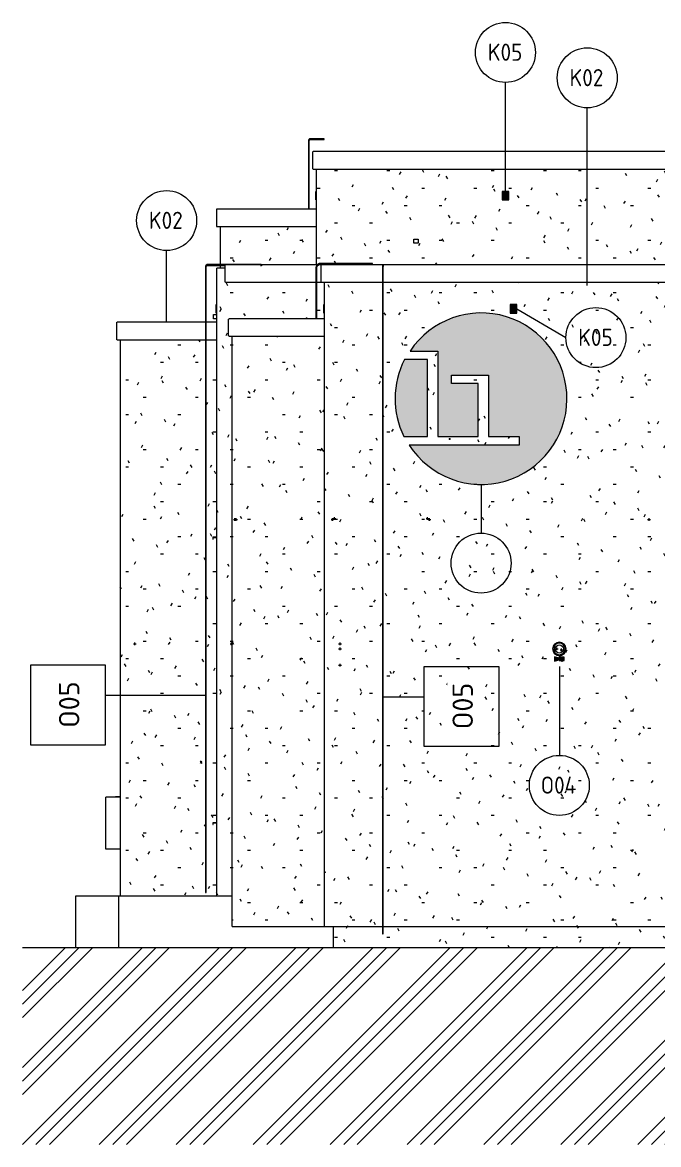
# Model space of a CAD drawing. Header units: millimetres. Extents: x -17526 to 472153, y -45352 to 20466.
# Drawn here: x 167952 to 175377, y -2011 to 11076 of the extents above; entities that cross this region are included whole.
import ezdxf

# ---------------------------------------------------------------- set-up
doc = ezdxf.new("R2010")
doc.units = ezdxf.units.MM
for name, color, linetype, lineweight in [('A-DETL-GENF', 92, 'Continuous', 9), ('A-DETL-THIN', 151, 'Continuous', 9), ('A-FLOR', 192, 'Continuous', 9), ('A-GENM', 13, 'Continuous', 9), ('A-GENM-IDEN', 13, 'Continuous', 9), ('A-ROOF-IDEN', 132, 'Continuous', 9), ('A-ROOF-OTLN', 132, 'Continuous', 9), ('A-WALL', 113, 'Continuous', 9), ('A-WALL-PATT', 111, 'Continuous', 9), ('E-POWR-CNDT', 130, 'Continuous', 9), ('E-POWR-CNDT-IDEN', 130, 'Continuous', 9), ('E-POWR-CNTR', 130, 'Continuous', 9), ('E-POWR-DROP', 130, 'Continuous', 9), ('E-SERT', 181, 'Continuous', 9), ('E-SERT-IDEN', 181, 'Continuous', 9), ('M-EQPM', 50, 'Continuous', 9), ('M-EQPM-IDEN', 50, 'Continuous', 9), ('Q-SPCQ', 91, 'Continuous', 9)]:
    doc.layers.add(name, color=color, linetype=linetype, lineweight=lineweight)
doc.styles.add('ISOCPEUR', font='isocpeur.ttf', dxfattribs={"width": 0.9, "height": 200})
doc.styles.add('ISOCPEUR_1', font='isocpeur.ttf', dxfattribs={"height": 238.125})
pattern_1 = [(0, (200653.28, 0), (812.8, 203.2), [33.528, -576.072, 33.528, -576.072, -3251.2]), (0, (200653.28, 0), (812.8, 203.2), [-1219.2, 33.528, -1185.672, 33.528, -576.072, -1422.4]), (0, (200653.28, 0), (812.8, 203.2), [-3048, 33.528, -372.872, 33.528, -982.472]), (120, (200958.08, 101.6), (-582.3764, 602.3054), [33.528, -576.072, 33.528, -576.072, -3251.2]), (120, (200958.08, 101.6), (-582.3764, 602.3054), [-1219.2, 33.528, -1185.672, 33.528, -576.072, -1422.4]), (120, (200958.08, 101.6), (-582.3764, 602.3054), [-3048, 33.528, -372.872, 33.528, -982.472]), (240, (201059.68, 508), (-230.4236, -805.5054), [33.528, -576.072, 33.528, -576.072, -3251.2]), (240, (201059.68, 508), (-230.4236, -805.5054), [-1219.2, 33.528, -1185.672, 33.528, -576.072, -1422.4]), (240, (201059.68, 508), (-230.4236, -805.5054), [-3048, 33.528, -372.872, 33.528, -982.472])]

# ---------------------------------------------------------------- blocks, each defined once
blk = doc.blocks.new('parapet_ext - parapet_ext-1802165-V-Nový-Bourání')
at = {"layer": 'Q-SPCQ'}
for p, q in [((-30435, 1742), (-30477, 1742)), ((-30477, 1742), (-30477, 1720)), ((-30477, 1720), (-30475, 1720)), ((-30475, 1740), (-30435, 1740)), ((-30475, 1720), (-30475, 1740))]:
    blk.add_line(p, q, dxfattribs=at)
blk = doc.blocks.new('Obecné modely 1 - Obecné modely 1-962475-V-Nový-Bourání')
at = {"layer": 'A-GENM'}
h = blk.add_hatch(color=41, dxfattribs=at)
h.paths.add_polyline_path([(-27343, 5688), (-27231, 5694), (-27122, 5713), (-27015, 5744), (-26903, 5791), (-26815, 5840), (-26724, 5905), (-26640, 5978), (-26563, 6065), (-26501, 6152), (-26447, 6249), (-26404, 6351), (-26372, 6458), (-26353, 6568), (-26345, 6679), (-26351, 6790), (-26368, 6900), (-26398, 7007), (-26439, 7111), (-26492, 7209), (-26555, 7300), (-26628, 7384), (-26710, 7460), (-26800, 7526), (-26896, 7581), (-26998, 7625), (-27104, 7658), (-27214, 7679), (-27325, 7688), (-27436, 7684), (-27546, 7667), (-27654, 7639), (-27758, 7599), (-27863, 7543), (-27949, 7485), (-28036, 7411), (-28110, 7332), (-28177, 7243), (-27852, 7243), (-27852, 6247), (-27381, 6247), (-27381, 6863), (-27693, 6863), (-27693, 6963), (-27261, 6963), (-27261, 6247), (-26903, 6247), (-26903, 6147), (-28187, 6147), (-28121, 6057), (-28046, 5974), (-27963, 5901), (-27863, 5832), (-27774, 5784), (-27671, 5742), (-27564, 5712), (-27454, 5694), (-27343, 5688)])
h.paths.add_polyline_path([(-28209, 6246), (-27972, 6246), (-27972, 7143), (-28242, 7143), (-28284, 7049), (-28317, 6951), (-28338, 6850), (-28350, 6747), (-28350, 6635), (-28341, 6541), (-28321, 6440), (-28290, 6341), (-28250, 6246)])
at = {"layer": 'A-GENM', "color": 11}
for p, q in [((-28177, 7243), (-27852, 7243)), ((-27852, 7243), (-27852, 6247)), ((-27972, 7143), (-28242, 7143)), ((-27972, 6246), (-27972, 7143)), ((-27693, 6863), (-27693, 6963)), ((-27693, 6963), (-27261, 6963)), ((-27261, 6963), (-27261, 6247)), ((-27381, 6863), (-27693, 6863)), ((-27381, 6247), (-27381, 6863)), ((-28250, 6246), (-27972, 6246)), ((-27852, 6247), (-27381, 6247)), ((-27261, 6247), (-26903, 6247)), ((-26903, 6247), (-26903, 6147)), ((-26903, 6147), (-28187, 6147))]:
    blk.add_line(p, q, dxfattribs=at)
for radius, start, end in [(1000, 212.7411, 146.2378), (1006, 153.0648, 206.0164)]:
    blk.add_arc((-27345, 6688), radius, start, end, dxfattribs=at)
blk = doc.blocks.new('DPS_vetrání_nová - Typ 1-1348339-V-Nový-Bourání')
at = {"layer": 'M-EQPM', "color": 11}
for p, q in [((-27009, 7786), (-27009, 7686)), ((-26929, 7786), (-27009, 7786)), ((-27004, 7691), (-27004, 7781)), ((-27004, 7781), (-26934, 7781)), ((-27004, 7776), (-26934, 7776)), ((-27004, 7767), (-26934, 7767)), ((-27004, 7758), (-26934, 7758)), ((-27004, 7749), (-26934, 7749)), ((-27004, 7740), (-26934, 7740)), ((-27004, 7732), (-26934, 7732)), ((-27004, 7723), (-26934, 7723)), ((-26934, 7781), (-26934, 7691)), ((-26929, 7686), (-26929, 7786)), ((-27009, 7686), (-26929, 7686)), ((-27004, 7714), (-26934, 7714)), ((-27004, 7705), (-26934, 7705)), ((-27004, 7696), (-26934, 7696)), ((-26934, 7691), (-27004, 7691))]:
    blk.add_line(p, q, dxfattribs=at)
blk = doc.blocks.new('DPS_vetrání_nová - Typ 1-1348275-V-Nový-Bourání')
at = {"layer": 'M-EQPM', "color": 11}
for p, q in [((-29182, 7686), (-29182, 7786)), ((-29182, 7786), (-29177, 7786)), ((-29182, 7686), (-29177, 7686))]:
    blk.add_line(p, q, dxfattribs=at)
blk = doc.blocks.new('DPS_vetrání_nová - Typ 1-V144-V-Nový-Bourání')
at = {"layer": 'M-EQPM', "color": 11}
for p, q in [((-24103, 9106), (-24103, 9006)), ((-24023, 9106), (-24103, 9106)), ((-24098, 9011), (-24098, 9101)), ((-24098, 9101), (-24028, 9101)), ((-24098, 9096), (-24028, 9096)), ((-24098, 9087), (-24028, 9087)), ((-24098, 9078), (-24028, 9078)), ((-24098, 9069), (-24028, 9069)), ((-24098, 9060), (-24028, 9060)), ((-24098, 9052), (-24028, 9052)), ((-24098, 9043), (-24028, 9043)), ((-24098, 9034), (-24028, 9034)), ((-24028, 9101), (-24028, 9011)), ((-24023, 9006), (-24023, 9106)), ((-24103, 9006), (-24023, 9006)), ((-24098, 9025), (-24028, 9025)), ((-24098, 9016), (-24028, 9016)), ((-24028, 9011), (-24098, 9011))]:
    blk.add_line(p, q, dxfattribs=at)
blk = doc.blocks.new('DSP_Kamera_nastěnná - Refer to Catalog-1089615-V-Nový-Bourání')
at = {"layer": 'E-SERT'}
blk.add_hatch(color=11, dxfattribs=at).paths.add_polyline_path([(-26491, 3628), (-26437, 3643), (-26437, 3633), (-26377, 3633), (-26377, 3673), (-26437, 3673), (-26437, 3663), (-26491, 3678), (-26491, 3653)])
at = {"layer": 'E-SERT', "color": 11}
for p, q in [((-26437, 3663), (-26491, 3678)), ((-26491, 3678), (-26491, 3653)), ((-26437, 3663), (-26491, 3678)), ((-26491, 3678), (-26491, 3653)), ((-26377, 3673), (-26437, 3673)), ((-26437, 3673), (-26437, 3663)), ((-26437, 3633), (-26437, 3673)), ((-26437, 3673), (-26377, 3673)), ((-26377, 3633), (-26377, 3673)), ((-26491, 3653), (-26491, 3628)), ((-26491, 3628), (-26437, 3643)), ((-26437, 3643), (-26437, 3633)), ((-26437, 3633), (-26377, 3633)), ((-26403, 3658), (-26403, 3618))]:
    blk.add_line(p, q, dxfattribs=at)
blk.add_circle((-26434, 3769), 48.3, dxfattribs=at)
for radius, start, end in [(79.4, 90, 270), (67.5, 90, 270), (79.4, 270, 90), (67.5, 270, 90)]:
    blk.add_arc((-26434, 3769), radius, start, end, dxfattribs=at)
blk = doc.blocks.new('BP_ZÁSTUPNÝ PRVEK - BP_ZÁSTUPNÝ PRVEK - OV4-2137774-V-Nový-Bourání')
at = {"layer": 'A-GENM', "color": 11}
for p, q in [((-17992, 7484), (-17942, 7484)), ((-17992, 7434), (-17992, 7484)), ((-17942, 7484), (-17942, 7434)), ((-17942, 7434), (-17992, 7434))]:
    blk.add_line(p, q, dxfattribs=at)
blk = doc.blocks.new('BP_ZÁSTUPNÝ PRVEK - BP_ZÁSTUPNÝ PRVEK - OV4-V147-V-Nový-Bourání')
at = {"layer": 'A-GENM', "color": 11}
for p, q in [((-30470, 7671), (-30435, 7671)), ((-30470, 7621), (-30470, 7671)), ((-30435, 7621), (-30470, 7621))]:
    blk.add_line(p, q, dxfattribs=at)
blk = doc.blocks.new('Popiska becný model_Bublina_CC - Popiska okna_Bublina-1416866-V-Nový-Bourání')
at = {"layer": 'A-GENM-IDEN'}
blk.add_circle((-27348, 4770), 350, dxfattribs=at)
blk = doc.blocks.new('Popiska mechanické zařízení - Popiska okna_Bublina-1428144-V-Nový-Bourání')
at = {"layer": 'M-EQPM-IDEN'}
blk.add_circle((-27063, 10726), 350, dxfattribs=at)
blk = doc.blocks.new('Popiska zabezpečovací zařízení - Popiska okna_Bublina-1427579-V-Nový-Bourání')
at = {"layer": 'E-SERT-IDEN'}
blk.add_circle((-26434, 2178), 350, dxfattribs=at)
blk = doc.blocks.new('Popiska zakončení střešního pláště - Popiska okna_Bublina-1463073-V-Nový-Bourání')
at = {"layer": 'A-ROOF-IDEN'}
blk.add_circle((-10626, 7019), 350, dxfattribs=at)

msp = doc.modelspace()

# ---------------------------------------------------------------- hatches: boundary and pattern name
at = {"layer": 'A-DETL-GENF'}
h = msp.add_hatch(dxfattribs=at)
h.set_pattern_fill('FP_120', style=0, pattern_type=2)
h.set_pattern_definition([(45, (200653.3, 0), (-449.013, 449.013), []), (45, (200812, 0), (0, 898.026), []), (45, (200494.5, 0), (0, 898.026), [])])
h.paths.add_polyline_path([(189079, -2011), (211258, -2011), (211258, 860), (208227, 860), (203027, 951), (199607, 951), (199607, 731), (198907, 731), (195589, 615), (193249, 615), (191632, 530), (189882, 623), (186207, 430), (184507, 430), (183165, 324), (177102, 324), (176367, 285), (167952, 285), (167952, -2011), (186306, -2011)])
at = {"layer": 'A-WALL-PATT'}
h = msp.add_hatch(dxfattribs=at)
h.set_pattern_fill('FP_116', color=11, style=0, pattern_type=2)
h.set_pattern_definition(pattern_1)
h.paths.add_polyline_path([(171414, 8250), (171591, 8250), (171591, 8255), (171432, 8255), (171413, 8250)])
h.paths.add_polyline_path([(171395, 8250), (171414, 8261), (171437, 8265), (171591, 8265), (171591, 9366), (171383, 9366), (171383, 8250), (171394, 8250)])
h.paths.add_polyline_path([(171432, 8255), (171432, 8256), (171424, 8256)])
h = msp.add_hatch(dxfattribs=at)
h.set_pattern_fill('FP_116', color=11, style=0, pattern_type=2)
h.set_pattern_definition(pattern_1)
h.paths.add_polyline_path([(177374, 8250), (179133, 8250), (179134, 9285), (179136, 9289), (179139, 9293), (179143, 9296), (179147, 9298), (179152, 9299), (179157, 9298), (179162, 9296), (179166, 9293), (179169, 9289), (179171, 9285), (179171, 9285), (179171, 9299), (179181, 9299), (179181, 8366), (179283, 8265), (179283, 8250), (179883, 8250), (179883, 8265), (179984, 8366), (179984, 9299), (179994, 9298), (179995, 9285), (179997, 9289), (180000, 9293), (180004, 9296), (180009, 9298), (180014, 9299), (180018, 9298), (180023, 9296), (180027, 9293), (180030, 9289), (180032, 9285), (180033, 9280), (180033, 8250), (180560, 8250), (180559, 9068), (180555, 9068), (180555, 9093), (180381, 9137), (180381, 9366), (171591, 9366), (171591, 8265), (172038, 8264), (172038, 8255), (171591, 8255), (171591, 8250), (177372, 8250)])
h.paths.add_polyline_path([(182420, 8250), (183319, 8250), (183319, 8259), (183045, 8260), (183045, 8269), (183319, 8269), (183319, 9366), (181827, 9366), (181827, 9310), (181832, 9310), (181832, 8250), (182419, 8250)])
h.paths.add_polyline_path([(181662, 8250), (181662, 9310), (181668, 9310), (181668, 9366), (180473, 9366), (180473, 9160), (180727, 9186), (180728, 9177), (180473, 9151), (180473, 9148), (180460, 9149), (180459, 9149), (180451, 9148), (180435, 9366), (180401, 9366), (180401, 9152), (180556, 9113), (180557, 9118), (180615, 9118), (180614, 9068), (180610, 9068), (180610, 8250), (180950, 8250), (180950, 8684), (180980, 8684), (180980, 8250), (181628, 8250)])
h.paths.add_polyline_path([(179171, 8250), (179273, 8250), (179273, 8261), (179171, 8362), (179171, 8295)])
h.paths.add_polyline_path([(179893, 8250), (179994, 8250), (179994, 8362), (179893, 8261)])
h.paths.add_polyline_path([(172522, 8500), (172522, 8550), (172572, 8550), (172572, 8500)])
h.paths.add_polyline_path([(182585, 9006), (182551, 9006), (182551, 9106), (182631, 9105), (182631, 9006), (182586, 9006)])
h.paths.add_polyline_path([(173551, 9006), (173551, 9106), (173631, 9106), (173631, 9006), (173570, 9006)])
h.paths.add_polyline_path([(176580, 9006), (176551, 9006), (176551, 9106), (176631, 9106), (176631, 9006), (176581, 9006)])
h.paths.add_polyline_path([(179596, 9006), (179551, 9006), (179551, 9106), (179631, 9106), (179631, 9006), (179602, 9006)])
h.paths.add_polyline_path([(181695, 9310), (181695, 9366), (181673, 9366), (181674, 9310), (181694, 9310)])
h.paths.add_polyline_path([(181728, 9310), (181772, 9310), (181772, 9366), (181723, 9366), (181723, 9310), (181725, 9310)])
h.paths.add_polyline_path([(181800, 9310), (181822, 9310), (181822, 9366), (181800, 9366), (181800, 9326)])
h = msp.add_hatch(dxfattribs=at)
h.set_pattern_fill('FP_116', color=11, style=0, pattern_type=2)
h.set_pattern_definition(pattern_1)
h.paths.add_polyline_path([(170317, 8210), (170317, 8242), (170258, 8242), (170258, 8210), (170278, 8210)])
h.paths.add_polyline_path([(171318, 8250), (171383, 8250), (171383, 8696), (170258, 8696), (170258, 8252), (170738, 8251), (170738, 8250), (171243, 8250)])
h = msp.add_hatch(dxfattribs=at)
h.set_pattern_fill('FP_116', color=11, style=0, pattern_type=2)
h.set_pattern_definition(pattern_1)
h.paths.add_polyline_path([(170220, 890), (170401, 890), (170401, 7416), (170362, 7416), (170360, 7419), (170359, 7422), (170360, 7617), (170362, 7619), (170367, 7620), (170427, 7620), (170427, 8046), (170320, 8046), (170318, 8049), (170317, 8052), (170317, 8210), (170219, 8210), (170219, 890)])
h.paths.add_polyline_path([(170394, 3821), (170387, 3822), (170385, 3824), (170382, 3830), (170385, 3836), (170389, 3839), (170394, 3838), (170396, 3838), (170400, 3832), (170399, 3826)])
h = msp.add_hatch(dxfattribs=at)
h.set_pattern_fill('FP_116', color=11, style=0, pattern_type=2)
h.set_pattern_definition(pattern_1)
h.paths.add_polyline_path([(170427, 7620), (171377, 7620), (171377, 8046), (170427, 8046), (170427, 7694)])
h.paths.add_polyline_path([(171471, 7620), (171476, 7620), (171476, 7686), (171471, 7686), (171471, 7786), (171476, 7786), (171476, 8046), (171387, 8046), (171387, 7620), (171404, 7620)])
h = msp.add_hatch(dxfattribs=at)
h.set_pattern_fill('FP_116', color=11, style=0, pattern_type=2)
h.set_pattern_definition(pattern_1)
h.paths.add_polyline_path([(171476, 530), (171684, 530), (171684, 8046), (171476, 8046), (171476, 737)])
h.paths.add_polyline_path([(171661, 3571), (171653, 3573), (171653, 3574), (171650, 3580), (171653, 3587), (171657, 3589), (171661, 3588), (171664, 3587), (171668, 3582), (171667, 3576), (171661, 3571)])
h.paths.add_polyline_path([(171661, 3761), (171653, 3763), (171652, 3765), (171650, 3770), (171653, 3776), (171657, 3779), (171661, 3778), (171664, 3777), (171668, 3772), (171667, 3766), (171664, 3764)])
h.paths.add_polyline_path([(171661, 3821), (171653, 3823), (171653, 3824), (171650, 3830), (171653, 3836), (171657, 3839), (171661, 3838), (171664, 3837), (171668, 3832), (171667, 3826), (171664, 3824)])
h.paths.add_polyline_path([(171573, 5271), (171566, 5272), (171564, 5274), (171562, 5280), (171564, 5286), (171568, 5289), (171573, 5288), (171575, 5288), (171579, 5282), (171579, 5276), (171578, 5275)])
h.paths.add_polyline_path([(171598, 5281), (171588, 5284), (171586, 5290), (171589, 5297), (171593, 5299), (171598, 5298), (171600, 5297), (171604, 5292), (171603, 5286), (171599, 5283)])
h = msp.add_hatch(dxfattribs=at)
h.set_pattern_fill('FP_116', color=11, style=0, pattern_type=2)
h.set_pattern_definition(pattern_1)
h.paths.add_polyline_path([(171684, 530), (172154, 530), (172154, 8046), (171684, 8046), (171684, 737)])
h.paths.add_polyline_path([(172164, 530), (183623, 530), (183623, 8046), (172164, 8046), (172164, 631)])
h.paths.add_polyline_path([(176343, 1790), (176339, 1790), (176339, 3510), (177739, 3510), (177739, 1790), (176429, 1790)])
h.paths.add_polyline_path([(179288, 3232), (178986, 3232), (178986, 3632), (179456, 3632), (179456, 3232), (179375, 3232)])
h.paths.add_polyline_path([(179036, 3282), (179406, 3282), (179406, 3320), (179036, 3320), (179036, 3314)])
h.paths.add_polyline_path([(179406, 3335), (179406, 3372), (179036, 3372), (179036, 3335), (179375, 3335)])
h.paths.add_polyline_path([(179406, 3387), (179406, 3425), (179036, 3425), (179036, 3387), (179375, 3387)])
h.paths.add_polyline_path([(179036, 3440), (179406, 3440), (179406, 3477), (179036, 3477)])
h.paths.add_polyline_path([(179406, 3492), (179406, 3530), (179036, 3530), (179036, 3492), (179375, 3492)])
h.paths.add_polyline_path([(179406, 3545), (179406, 3582), (179036, 3582), (179036, 3545), (179375, 3545)])
h.paths.add_polyline_path([(183537, 3602), (183531, 3603), (183529, 3604), (183526, 3610), (183529, 3617), (183534, 3619), (183537, 3619), (183540, 3618), (183544, 3613), (183543, 3606)])
h.paths.add_polyline_path([(180798, 3611), (180791, 3612), (180789, 3614), (180787, 3620), (180789, 3626), (180793, 3629), (180798, 3628), (180800, 3628), (180804, 3622), (180803, 3616), (180802, 3614)])
h.paths.add_polyline_path([(174162, 3628), (174162, 3678), (174216, 3663), (174216, 3673), (174276, 3673), (174276, 3633), (174216, 3633), (174216, 3643), (174177, 3632)])
h.paths.add_polyline_path([(174219, 3690), (174198, 3692), (174177, 3702), (174161, 3716), (174150, 3729), (174142, 3748), (174140, 3769), (174142, 3790), (174151, 3810), (174163, 3825), (174179, 3838), (174198, 3846), (174219, 3848), (174240, 3846), (174259, 3838), (174275, 3825), (174288, 3809), (174296, 3790), (174298, 3769), (174296, 3748), (174287, 3728), (174275, 3713), (174259, 3700), (174240, 3692)])
h.paths.add_polyline_path([(183537, 3751), (183531, 3752), (183529, 3754), (183526, 3760), (183529, 3766), (183534, 3769), (183537, 3768), (183540, 3768), (183544, 3762), (183543, 3756)])
h.paths.add_polyline_path([(175491, 3821), (175485, 3822), (175483, 3824), (175480, 3830), (175483, 3836), (175487, 3839), (175491, 3838), (175493, 3838), (175498, 3832), (175497, 3826)])
h.paths.add_polyline_path([(182193, 3852), (182186, 3853), (182184, 3855), (182182, 3861), (182184, 3867), (182188, 3870), (182193, 3869), (182195, 3869), (182199, 3863), (182198, 3857)])
h.paths.add_polyline_path([(183373, 4901), (183366, 4902), (183364, 4904), (183362, 4910), (183364, 4916), (183368, 4919), (183373, 4918), (183375, 4918), (183379, 4912), (183378, 4906)])
h.paths.add_polyline_path([(176339, 5070), (176339, 6770), (177739, 6770), (177739, 5070), (176343, 5070)])
h.paths.add_polyline_path([(172704, 5271), (172697, 5272), (172696, 5274), (172693, 5280), (172696, 5286), (172700, 5289), (172704, 5288), (172706, 5288), (172711, 5282), (172710, 5276)])
h.paths.add_polyline_path([(175268, 5271), (175260, 5273), (175259, 5274), (175257, 5280), (175260, 5287), (175263, 5289), (175268, 5288), (175270, 5288), (175274, 5282), (175274, 5276)])
h.paths.add_polyline_path([(172682, 5281), (172675, 5282), (172673, 5284), (172671, 5290), (172673, 5296), (172677, 5299), (172682, 5298), (172684, 5298), (172688, 5292), (172688, 5286), (172682, 5282)])
h.paths.add_polyline_path([(173311, 5688), (173200, 5694), (173090, 5712), (172983, 5742), (172877, 5785), (172782, 5837), (172691, 5901), (172607, 5974), (172528, 6062), (172467, 6147), (173750, 6147), (173750, 6247), (173392, 6247), (173392, 6963), (172960, 6963), (172960, 6863), (173272, 6863), (173271, 6247), (172801, 6247), (172801, 7243), (172476, 7243), (172543, 7332), (172620, 7413), (172705, 7485), (172801, 7549), (172896, 7599), (173000, 7639), (173107, 7667), (173224, 7684), (173329, 7688), (173439, 7679), (173549, 7658), (173657, 7625), (173766, 7576), (173854, 7526), (173943, 7460), (174025, 7384), (174098, 7300), (174161, 7209), (174214, 7111), (174255, 7007), (174285, 6900), (174303, 6790), (174308, 6679), (174301, 6568), (174281, 6458), (174250, 6351), (174205, 6247), (174152, 6152), (174087, 6061), (174013, 5978), (173930, 5905), (173830, 5836), (173741, 5787), (173638, 5744), (173531, 5713), (173422, 5694)])
h.paths.add_polyline_path([(172940, 6214), (172937, 6215), (172935, 6219), (172937, 6222), (172941, 6224), (172944, 6222), (172945, 6218), (172944, 6216), (172942, 6214)])
h.paths.add_polyline_path([(172444, 6246), (172404, 6246), (172363, 6341), (172333, 6440), (172312, 6541), (172303, 6644), (172303, 6747), (172315, 6850), (172337, 6951), (172369, 7049), (172411, 7143), (172681, 7143), (172681, 6246), (172617, 6246)])
h.paths.add_polyline_path([(178832, 6560), (178674, 6560), (178674, 6740), (178854, 6740), (178854, 6560), (178835, 6560)])
h.paths.add_polyline_path([(178839, 6570), (178844, 6570), (178844, 6590), (178684, 6590), (178684, 6570)])
h.paths.add_polyline_path([(178844, 6598), (178844, 6618), (178684, 6618), (178684, 6598), (178769, 6598)])
h.paths.add_polyline_path([(178844, 6626), (178844, 6646), (178684, 6646), (178684, 6626), (178769, 6626)])
h.paths.add_polyline_path([(178684, 6654), (178844, 6654), (178844, 6674), (178684, 6674)])
h.paths.add_polyline_path([(178769, 6682), (178844, 6682), (178844, 6702), (178684, 6702), (178684, 6682)])
h.paths.add_polyline_path([(178769, 6710), (178844, 6710), (178844, 6730), (178684, 6730), (178684, 6710)])
h.paths.add_polyline_path([(182667, 7434), (182661, 7434), (182661, 7484), (182711, 7484), (182711, 7434)])
h.paths.add_polyline_path([(179684, 7686), (179644, 7686), (179644, 7786), (179724, 7786), (179724, 7686), (179690, 7686)])
h.paths.add_polyline_path([(176673, 7686), (176644, 7686), (176644, 7786), (176724, 7786), (176724, 7686), (176674, 7686)])
h.paths.add_polyline_path([(181471, 7686), (181471, 7686), (181471, 7786), (181551, 7786), (181551, 7686), (181485, 7686)])
h.paths.add_polyline_path([(173673, 7686), (173644, 7686), (173644, 7786), (173724, 7786), (173724, 7686), (173678, 7686)])
h = msp.add_hatch(dxfattribs=at)
h.set_pattern_fill('FP_116', color=11, style=0, pattern_type=2)
h.set_pattern_definition(pattern_1)
h.paths.add_polyline_path([(170089, 890), (170219, 890), (170219, 1740), (170179, 1740), (170179, 1720), (170177, 1720), (170177, 1742), (170219, 1742), (170219, 5070), (170179, 5070), (170179, 5050), (170177, 5050), (170177, 5072), (170219, 5072), (170219, 7376), (170098, 7376), (170097, 927), (170088, 927), (170088, 7376), (169094, 7376), (169094, 890), (170088, 890)])
h.paths.add_polyline_path([(169266, 3821), (169260, 3822), (169258, 3824), (169255, 3830), (169258, 3836), (169262, 3839), (169266, 3838), (169268, 3838), (169273, 3832), (169272, 3826)])
h = msp.add_hatch(dxfattribs=at)
h.set_pattern_fill('FP_116', color=11, style=0, pattern_type=2)
h.set_pattern_definition(pattern_1)
h.paths.add_polyline_path([(170401, 530), (170609, 530), (170609, 7416), (170401, 7416), (170401, 737)])
h.paths.add_polyline_path([(170433, 5271), (170426, 5272), (170424, 5274), (170422, 5280), (170424, 5286), (170428, 5289), (170433, 5288), (170435, 5288), (170438, 5284), (170439, 5286), (170443, 5289), (170448, 5288), (170450, 5288), (170454, 5282), (170453, 5276), (170448, 5271), (170441, 5272), (170438, 5276), (170434, 5272)])
h = msp.add_hatch(dxfattribs=at)
h.set_pattern_fill('FP_116', color=11, style=0, pattern_type=2)
h.set_pattern_definition(pattern_1)
h.paths.add_polyline_path([(171058, 530), (171476, 530), (171476, 7416), (170609, 7416), (170609, 530)])
h = msp.add_hatch(dxfattribs=at)
h.set_pattern_fill('FP_116', color=11, style=0, pattern_type=2)
h.set_pattern_definition(pattern_1)
h.paths.add_polyline_path([(176367, 285), (177102, 324), (183165, 324), (183519, 352), (183519, 530), (172164, 530), (172163, 447), (172154, 447), (172154, 530), (171580, 530), (171580, 285), (175216, 285)])
at = {"layer": 'E-POWR-DROP'}
for color, points in [(11, [(170739, 8239), (170741, 8240), (170743, 8241), (170744, 8245), (170741, 8248), (170737, 8249), (170735, 8247), (170734, 8244), (170735, 8240), (170737, 8239)]), (11, [(172159, 8233), (172161, 8235), (172163, 8236), (172164, 8240), (172161, 8243), (172158, 8243), (172155, 8242), (172154, 8238), (172155, 8235), (172158, 8234)]), (11, [(172940, 6214), (172943, 6215), (172945, 6216), (172945, 6220), (172943, 6223), (172939, 6224), (172937, 6222), (172935, 6219), (172937, 6215), (172939, 6214)]), (256, [(170433, 5271), (170438, 5276), (170439, 5278), (170439, 5282), (170435, 5288), (170428, 5289), (170424, 5286), (170422, 5280), (170424, 5274), (170426, 5272), (170431, 5272)]), (256, [(170448, 5271), (170453, 5276), (170454, 5278), (170454, 5282), (170450, 5288), (170443, 5289), (170439, 5286), (170437, 5280), (170439, 5274), (170441, 5272), (170446, 5272)]), (256, [(171573, 5271), (171579, 5276), (171579, 5278), (171579, 5282), (171575, 5288), (171568, 5289), (171564, 5286), (171562, 5280), (171564, 5274), (171566, 5272), (171571, 5272)]), (256, [(171597, 5281), (171602, 5286), (171603, 5289), (171603, 5292), (171599, 5298), (171592, 5299), (171588, 5296), (171586, 5289), (171588, 5284), (171590, 5282), (171594, 5282)]), (256, [(171598, 5281), (171603, 5286), (171604, 5289), (171604, 5292), (171599, 5298), (171593, 5299), (171589, 5296), (171587, 5289), (171589, 5284), (171591, 5282), (171595, 5282)]), (256, [(172682, 5281), (172688, 5286), (172688, 5289), (172688, 5292), (172684, 5298), (172677, 5299), (172673, 5296), (172671, 5289), (172673, 5284), (172675, 5282), (172680, 5282)]), (256, [(172704, 5271), (172710, 5276), (172711, 5278), (172711, 5282), (172706, 5288), (172700, 5289), (172696, 5286), (172693, 5280), (172696, 5274), (172697, 5272), (172704, 5271)]), (256, [(175268, 5271), (175274, 5276), (175274, 5278), (175274, 5282), (175270, 5288), (175263, 5289), (175259, 5286), (175257, 5280), (175260, 5273), (175261, 5272), (175266, 5272)]), (256, [(169266, 3821), (169272, 3826), (169273, 3829), (169273, 3832), (169268, 3838), (169262, 3839), (169258, 3836), (169255, 3829), (169258, 3824), (169260, 3822), (169264, 3822)]), (256, [(170394, 3821), (170399, 3826), (170400, 3829), (170400, 3832), (170396, 3838), (170389, 3839), (170385, 3836), (170383, 3829), (170385, 3824), (170387, 3822), (170391, 3822)]), (256, [(171661, 3821), (171667, 3826), (171668, 3829), (171668, 3832), (171663, 3838), (171657, 3839), (171653, 3836), (171650, 3829), (171653, 3823), (171655, 3822), (171659, 3822)]), (256, [(171661, 3761), (171667, 3766), (171668, 3768), (171668, 3772), (171663, 3778), (171657, 3779), (171653, 3776), (171650, 3770), (171653, 3763), (171655, 3762), (171659, 3762)]), (256, [(174192, 3761), (174198, 3766), (174199, 3768), (174199, 3772), (174194, 3778), (174188, 3779), (174184, 3776), (174181, 3770), (174184, 3764), (174185, 3762), (174190, 3762)]), (256, [(174248, 3751), (174253, 3756), (174254, 3758), (174254, 3762), (174250, 3768), (174243, 3769), (174239, 3766), (174237, 3760), (174239, 3754), (174241, 3752), (174246, 3752)]), (256, [(171661, 3571), (171667, 3576), (171668, 3578), (171668, 3582), (171663, 3588), (171657, 3589), (171653, 3586), (171650, 3580), (171653, 3573), (171655, 3572), (171661, 3571)]), (256, [(171661, 3571), (171667, 3576), (171668, 3578), (171668, 3582), (171663, 3588), (171657, 3589), (171653, 3586), (171650, 3580), (171653, 3573), (171655, 3572), (171661, 3571)])]:
    msp.add_hatch(color=color, dxfattribs=at).paths.add_polyline_path(points)

# ---------------------------------------------------------------- linework, layer by layer
at = {"layer": 'A-DETL-THIN'}
msp.add_line((176367, 285), (167952, 285), dxfattribs=at)
at = {"layer": 'A-FLOR'}
for p, q in [((168927, 2040), (169094, 2052)), ((168927, 1435), (168927, 2040)), ((169094, 2040), (168927, 2040)), ((169094, 1435), (168927, 1435)), ((168576, 285), (168576, 890)), ((168576, 890), (170401, 890)), ((169076, 285), (169076, 890))]:
    msp.add_line(p, q, dxfattribs=at)
at = {"layer": 'A-GENM-IDEN'}
msp.add_line((173305, 5688), (173305, 5120), dxfattribs=at)
at = {"layer": 'A-ROOF-IDEN'}
for p, q in [((174545, 8008), (174545, 10079)), ((169635, 7580), (169635, 8415))]:
    msp.add_line(p, q, dxfattribs=at)
at = {"layer": 'A-ROOF-OTLN', "color": 11}
for p, q in [((171341, 9372), (171341, 9564)), ((180447, 9570), (171347, 9570)), ((171347, 9366), (180381, 9366)), ((171383, 8900), (170222, 8900)), ((170216, 8894), (170216, 8702)), ((170222, 8696), (171383, 8696)), ((171395, 8250), (170323, 8250)), ((183659, 8250), (171413, 8250)), ((170317, 8052), (170317, 8244)), ((171434, 8244), (171434, 8052)), ((170323, 8046), (171378, 8046)), ((171387, 8046), (172154, 8046)), ((172164, 8046), (183659, 8046)), ((170359, 7422), (170359, 7614)), ((171476, 7620), (170365, 7620)), ((169052, 7382), (169052, 7574)), ((170088, 7580), (169058, 7580)), ((170219, 7580), (170098, 7580)), ((169058, 7376), (170088, 7376)), ((170098, 7376), (170219, 7376)), ((170365, 7416), (171476, 7416))]:
    msp.add_line(p, q, dxfattribs=at)
for points, knots in [([(171341, 9564), (171341, 9564), (171341, 9565), (171341, 9566), (171342, 9567), (171342, 9567), (171342, 9568), (171343, 9568), (171343, 9569), (171344, 9569), (171344, 9569), (171344, 9569), (171345, 9570), (171345, 9570), (171346, 9570), (171346, 9570), (171346, 9570), (171347, 9570), (171347, 9570)], [0, 0, 0, 0, 0.125, 0.1875, 0.25, 0.3125, 0.34375, 0.375, 0.4375, 0.5, 0.53125, 0.5625, 0.59375, 0.625, 0.65625, 0.6875, 0.71875, 0.75, 0.75, 0.75, 0.75]), ([(171347, 9366), (171347, 9366), (171346, 9366), (171346, 9366), (171346, 9366), (171345, 9366), (171345, 9366), (171344, 9366), (171344, 9366), (171344, 9366), (171343, 9367), (171343, 9367), (171343, 9367), (171342, 9368), (171342, 9368), (171342, 9369), (171341, 9369), (171341, 9370), (171341, 9371), (171341, 9372)], [0.3333333, 0.3333333, 0.3333333, 0.3333333, 0.3611111, 0.3888889, 0.4166667, 0.4444444, 0.4722222, 0.5, 0.5277778, 0.5555556, 0.5833333, 0.6111111, 0.6666667, 0.6944444, 0.7222222, 0.7777778, 0.8333333, 0.8888889, 1, 1, 1, 1]), ([(170222, 8900), (170222, 8900), (170221, 8900), (170221, 8900), (170221, 8900), (170220, 8900), (170220, 8900), (170219, 8899), (170219, 8899), (170219, 8899), (170218, 8899), (170218, 8899), (170218, 8898), (170217, 8898), (170217, 8897), (170217, 8897), (170216, 8896), (170216, 8895), (170216, 8894), (170216, 8894)], [-0.75, -0.75, -0.75, -0.75, -0.71875, -0.6875, -0.65625, -0.625, -0.59375, -0.5625, -0.53125, -0.5, -0.46875, -0.4375, -0.375, -0.34375, -0.3125, -0.25, -0.1875, -0.125, 0, 0, 0, 0]), ([(170216, 8702), (170216, 8701), (170216, 8700), (170216, 8699), (170217, 8699), (170217, 8698), (170217, 8697), (170218, 8697), (170218, 8697), (170218, 8697), (170219, 8696), (170219, 8696), (170219, 8696), (170220, 8696), (170220, 8696), (170221, 8696), (170221, 8696), (170221, 8696), (170222, 8696), (170222, 8696)], [-1, -1, -1, -1, -0.8888889, -0.8333333, -0.7777778, -0.7222222, -0.6666667, -0.6388889, -0.6111111, -0.5833333, -0.5555556, -0.5277778, -0.5, -0.4722222, -0.4444444, -0.4166667, -0.3888889, -0.3611111, -0.3333333, -0.3333333, -0.3333333, -0.3333333]), ([(170317, 8244), (170317, 8244), (170317, 8245), (170317, 8246), (170318, 8247), (170318, 8247), (170318, 8248), (170319, 8248), (170319, 8249), (170320, 8249), (170320, 8249), (170320, 8249), (170321, 8250), (170321, 8250), (170322, 8250), (170322, 8250), (170322, 8250), (170323, 8250), (170323, 8250)], [0, 0, 0, 0, 0.125, 0.1875, 0.25, 0.3125, 0.34375, 0.375, 0.4375, 0.5, 0.53125, 0.5625, 0.59375, 0.625, 0.65625, 0.6875, 0.71875, 0.75, 0.75, 0.75, 0.75]), ([(171440, 8250), (171440, 8250), (171440, 8250), (171439, 8250), (171439, 8250), (171438, 8250), (171438, 8250), (171438, 8249), (171437, 8249), (171437, 8249), (171437, 8249), (171436, 8249), (171436, 8248), (171436, 8248), (171435, 8247), (171435, 8247), (171434, 8246), (171434, 8245), (171434, 8244), (171434, 8244)], [-0.75, -0.75, -0.75, -0.75, -0.71875, -0.6875, -0.65625, -0.625, -0.59375, -0.5625, -0.53125, -0.5, -0.46875, -0.4375, -0.375, -0.34375, -0.3125, -0.25, -0.1875, -0.125, 0, 0, 0, 0]), ([(170323, 8046), (170323, 8046), (170322, 8046), (170322, 8046), (170322, 8046), (170321, 8046), (170321, 8046), (170320, 8046), (170320, 8046), (170320, 8046), (170319, 8047), (170319, 8047), (170319, 8047), (170318, 8048), (170318, 8048), (170318, 8049), (170317, 8049), (170317, 8050), (170317, 8051), (170317, 8052)], [0.3333333, 0.3333333, 0.3333333, 0.3333333, 0.3611111, 0.3888889, 0.4166667, 0.4444444, 0.4722222, 0.5, 0.5277778, 0.5555556, 0.5833333, 0.6111111, 0.6666667, 0.6944444, 0.7222222, 0.7777778, 0.8333333, 0.8888889, 1, 1, 1, 1]), ([(171434, 8052), (171434, 8051), (171434, 8050), (171434, 8049), (171435, 8049), (171435, 8048), (171436, 8047), (171436, 8047), (171436, 8047), (171437, 8047), (171437, 8046), (171437, 8046), (171438, 8046), (171438, 8046), (171438, 8046), (171439, 8046), (171439, 8046), (171440, 8046), (171440, 8046), (171440, 8046)], [-1, -1, -1, -1, -0.8888889, -0.8333333, -0.7777778, -0.7222222, -0.6666667, -0.6388889, -0.6111111, -0.5833333, -0.5555556, -0.5277778, -0.5, -0.4722222, -0.4444444, -0.4166667, -0.3888889, -0.3611111, -0.3333333, -0.3333333, -0.3333333, -0.3333333]), ([(170359, 7614), (170359, 7614), (170359, 7615), (170359, 7616), (170360, 7617), (170360, 7617), (170361, 7618), (170361, 7618), (170361, 7619), (170362, 7619), (170362, 7619), (170363, 7619), (170363, 7620), (170363, 7620), (170364, 7620), (170364, 7620), (170365, 7620), (170365, 7620), (170365, 7620)], [0, 0, 0, 0, 0.125, 0.1875, 0.25, 0.3125, 0.34375, 0.375, 0.4375, 0.5, 0.53125, 0.5625, 0.59375, 0.625, 0.65625, 0.6875, 0.71875, 0.75, 0.75, 0.75, 0.75]), ([(169052, 7574), (169052, 7574), (169052, 7575), (169052, 7576), (169053, 7577), (169053, 7577), (169053, 7578), (169054, 7578), (169054, 7579), (169055, 7579), (169055, 7579), (169055, 7579), (169056, 7580), (169056, 7580), (169057, 7580), (169057, 7580), (169057, 7580), (169058, 7580), (169058, 7580)], [0, 0, 0, 0, 0.125, 0.1875, 0.25, 0.3125, 0.34375, 0.375, 0.4375, 0.5, 0.53125, 0.5625, 0.59375, 0.625, 0.65625, 0.6875, 0.71875, 0.75, 0.75, 0.75, 0.75]), ([(169058, 7376), (169058, 7376), (169057, 7376), (169057, 7376), (169057, 7376), (169056, 7376), (169056, 7376), (169055, 7376), (169055, 7376), (169055, 7376), (169054, 7377), (169054, 7377), (169054, 7377), (169053, 7378), (169053, 7378), (169053, 7379), (169052, 7379), (169052, 7380), (169052, 7381), (169052, 7382)], [0.3333333, 0.3333333, 0.3333333, 0.3333333, 0.3611111, 0.3888889, 0.4166667, 0.4444444, 0.4722222, 0.5, 0.5277778, 0.5555556, 0.5833333, 0.6111111, 0.6666667, 0.6944444, 0.7222222, 0.7777778, 0.8333333, 0.8888889, 1, 1, 1, 1]), ([(170365, 7416), (170365, 7416), (170365, 7416), (170364, 7416), (170364, 7416), (170363, 7416), (170363, 7416), (170363, 7416), (170362, 7416), (170362, 7416), (170362, 7417), (170361, 7417), (170361, 7417), (170361, 7418), (170360, 7418), (170360, 7419), (170359, 7419), (170359, 7420), (170359, 7421), (170359, 7422)], [0.3333333, 0.3333333, 0.3333333, 0.3333333, 0.3611111, 0.3888889, 0.4166667, 0.4444444, 0.4722222, 0.5, 0.5277778, 0.5555556, 0.5833333, 0.6111111, 0.6666667, 0.6944444, 0.7222222, 0.7777778, 0.8333333, 0.8888889, 1, 1, 1, 1])]:
    msp.add_open_spline(points, degree=3, knots=knots, dxfattribs=at)
at = {"layer": 'A-WALL', "color": 11}
for p, q in [((171383, 8250), (171383, 9366)), ((170258, 8696), (170258, 8252)), ((170219, 890), (170219, 8210)), ((170317, 8210), (170219, 8210)), ((170258, 8242), (170258, 8210)), ((171476, 530), (171476, 8046)), ((169094, 7376), (169094, 890)), ((170401, 530), (170401, 7416)), ((170401, 530), (172154, 530)), ((171580, 530), (171580, 285)), ((172164, 530), (183519, 530))]:
    msp.add_line(p, q, dxfattribs=at)
at = {"layer": 'E-POWR-CNDT', "color": 11}
for p, q in [((171290, 9695), (171290, 9663)), ((171300, 9663), (171300, 9695)), ((171347, 9720), (171315, 9720)), ((171315, 9710), (171347, 9710)), ((171475, 9720), (171347, 9720)), ((171347, 9710), (171475, 9710)), ((171475, 9710), (171475, 9720)), ((171290, 9663), (171290, 8900)), ((171300, 8900), (171300, 9663)), ((170146, 8252), (170113, 8252)), ((170738, 8252), (170146, 8252)), ((170738, 8250), (170738, 8252)), ((171465, 8265), (171432, 8265)), ((171432, 8255), (171465, 8255)), ((172038, 8265), (171465, 8265)), ((171465, 8255), (172038, 8255)), ((172038, 8255), (172038, 8265)), ((170088, 8227), (170088, 8195)), ((170088, 8195), (170088, 927)), ((170098, 8195), (170098, 8227)), ((170098, 927), (170098, 8195)), ((170113, 8242), (170146, 8242)), ((170146, 8242), (170317, 8242)), ((171377, 8210), (171377, 8177)), ((171377, 8177), (171377, 7620)), ((171387, 8177), (171387, 8210)), ((171387, 7620), (171387, 8177)), ((172154, 8218), (172154, 8186)), ((172154, 8186), (172154, 447)), ((172164, 8186), (172164, 8218)), ((172164, 447), (172164, 8186)), ((170088, 927), (170098, 927)), ((172154, 447), (172164, 447))]:
    msp.add_line(p, q, dxfattribs=at)
at = {"layer": 'E-POWR-CNDT', "color": 11, "flags": 128}
for points in [[(171315, 9720), (171314, 9720), (171313, 9720), (171312, 9720), (171311, 9720), (171310, 9720), (171309, 9720), (171308, 9720), (171307, 9719), (171306, 9719), (171305, 9719), (171304, 9718), (171303, 9718), (171302, 9717), (171301, 9717), (171300, 9716), (171300, 9716), (171299, 9715), (171298, 9714), (171297, 9714), (171297, 9713), (171296, 9712), (171295, 9711), (171295, 9711), (171294, 9710), (171293, 9709), (171293, 9708), (171292, 9707), (171292, 9706), (171292, 9705), (171291, 9705), (171291, 9704), (171291, 9703), (171290, 9702), (171290, 9701), (171290, 9700), (171290, 9699), (171290, 9698), (171290, 9697), (171290, 9696), (171290, 9695)], [(171300, 9695), (171300, 9696), (171300, 9697), (171300, 9697), (171300, 9698), (171300, 9698), (171300, 9699), (171300, 9700), (171300, 9700), (171300, 9701), (171301, 9701), (171301, 9702), (171301, 9702), (171302, 9703), (171302, 9703), (171302, 9704), (171302, 9704), (171303, 9705), (171303, 9705), (171304, 9706), (171304, 9706), (171305, 9707), (171305, 9707), (171305, 9707), (171306, 9708), (171306, 9708), (171307, 9708), (171307, 9709), (171308, 9709), (171309, 9709), (171309, 9709), (171310, 9710), (171310, 9710), (171311, 9710), (171311, 9710), (171312, 9710), (171313, 9710), (171313, 9710), (171314, 9710), (171314, 9710), (171315, 9710)], [(170113, 8252), (170112, 8252), (170111, 8252), (170110, 8252), (170109, 8252), (170108, 8252), (170107, 8251), (170106, 8251), (170105, 8251), (170104, 8250), (170103, 8250), (170102, 8250), (170102, 8249), (170101, 8249), (170100, 8248), (170099, 8248), (170098, 8247), (170097, 8247), (170097, 8246), (170096, 8245), (170095, 8245), (170094, 8244), (170094, 8243), (170093, 8242), (170093, 8241), (170092, 8241), (170092, 8240), (170091, 8239), (170091, 8238), (170090, 8237), (170090, 8236), (170089, 8235), (170089, 8234), (170089, 8233), (170089, 8232), (170088, 8231), (170088, 8230), (170088, 8229), (170088, 8228), (170088, 8227), (170088, 8227)], [(171432, 8265), (171430, 8265), (171428, 8265), (171426, 8265), (171424, 8264), (171422, 8264), (171419, 8263), (171417, 8263), (171415, 8262), (171413, 8261), (171411, 8261), (171409, 8260), (171407, 8259), (171405, 8258), (171403, 8257), (171401, 8255), (171400, 8254), (171398, 8253), (171396, 8251), (171395, 8250), (171393, 8248), (171392, 8247), (171390, 8245), (171389, 8243), (171387, 8242), (171386, 8240), (171385, 8238), (171384, 8236), (171383, 8234), (171382, 8232), (171381, 8230), (171380, 8228), (171380, 8226), (171379, 8224), (171379, 8222), (171378, 8219), (171378, 8217), (171378, 8215), (171378, 8213), (171377, 8211), (171377, 8210)], [(171387, 8210), (171388, 8212), (171388, 8214), (171388, 8215), (171388, 8217), (171388, 8219), (171389, 8221), (171389, 8222), (171390, 8224), (171390, 8226), (171391, 8228), (171392, 8229), (171393, 8231), (171393, 8232), (171394, 8234), (171395, 8235), (171396, 8237), (171397, 8238), (171399, 8240), (171400, 8241), (171401, 8242), (171402, 8244), (171404, 8245), (171405, 8246), (171407, 8247), (171408, 8248), (171410, 8249), (171411, 8250), (171413, 8250), (171415, 8251), (171416, 8252), (171418, 8253), (171420, 8253), (171421, 8254), (171423, 8254), (171425, 8254), (171427, 8255), (171428, 8255), (171430, 8255), (171432, 8255), (171432, 8255)], [(170098, 8227), (170098, 8228), (170098, 8228), (170098, 8229), (170098, 8229), (170098, 8230), (170099, 8231), (170099, 8231), (170099, 8232), (170099, 8232), (170099, 8233), (170100, 8233), (170100, 8234), (170100, 8235), (170100, 8235), (170101, 8236), (170101, 8236), (170101, 8237), (170102, 8237), (170102, 8237), (170103, 8238), (170103, 8238), (170104, 8239), (170104, 8239), (170104, 8239), (170105, 8240), (170105, 8240), (170106, 8240), (170107, 8241), (170107, 8241), (170108, 8241), (170108, 8241), (170109, 8241), (170109, 8242), (170110, 8242), (170111, 8242), (170111, 8242), (170112, 8242), (170112, 8242), (170113, 8242), (170113, 8242)], [(172154, 8237), (172154, 8237), (172154, 8237), (172154, 8237), (172154, 8236), (172154, 8236), (172154, 8235), (172154, 8235), (172154, 8235), (172154, 8234), (172154, 8234), (172154, 8233), (172154, 8232), (172154, 8232), (172154, 8231), (172154, 8231), (172154, 8230), (172154, 8229), (172154, 8229), (172154, 8228), (172154, 8227), (172154, 8226), (172154, 8226), (172154, 8225), (172154, 8224), (172154, 8223), (172154, 8223), (172154, 8222), (172154, 8221), (172154, 8220), (172154, 8219), (172154, 8219), (172154, 8218)], [(172164, 8218), (172164, 8219), (172164, 8220), (172164, 8221), (172164, 8222), (172164, 8222), (172164, 8223), (172164, 8224), (172164, 8225), (172164, 8226), (172164, 8226), (172164, 8227), (172164, 8228), (172164, 8228), (172164, 8229), (172164, 8230), (172164, 8230), (172164, 8231), (172164, 8232), (172164, 8232), (172164, 8233), (172164, 8233), (172164, 8234), (172164, 8234), (172164, 8235), (172164, 8235), (172164, 8236), (172164, 8236), (172164, 8236)]]:
    msp.add_lwpolyline(points, dxfattribs=at)
at = {"layer": 'E-POWR-CNDT-IDEN'}
for p, q in [((170093, 3227), (168918, 3227)), ((172159, 3210), (172643, 3210))]:
    msp.add_line(p, q, dxfattribs=at)
at = {"layer": 'E-POWR-CNDT-IDEN', "flags": 128}
for points in [[(168049, 2646), (168049, 3582), (168918, 3582), (168918, 2646)], [(172643, 2630), (172643, 3565), (173512, 3565), (173512, 2630)]]:
    msp.add_lwpolyline(points, close=True, dxfattribs=at)
at = {"layer": 'E-POWR-CNTR', "color": 11}
for p, q in [((170739, 8234), (170739, 8254)), ((172159, 8228), (172159, 8248)), ((170729, 8244), (170749, 8244)), ((172149, 8238), (172169, 8238)), ((172159, 8218), (172159, 8223)), ((172930, 6219), (172950, 6219)), ((172940, 6209), (172940, 6229))]:
    msp.add_line(p, q, dxfattribs=at)
at = {"layer": 'E-POWR-CNTR'}
for p, q in [((170415, 5280), (170447, 5280)), ((170430, 5280), (170462, 5280)), ((170431, 5264), (170431, 5296)), ((170446, 5264), (170446, 5296)), ((171555, 5280), (171587, 5280)), ((171571, 5264), (171571, 5296)), ((171578, 5290), (171610, 5290)), ((171579, 5290), (171611, 5290)), ((171594, 5274), (171594, 5306)), ((171595, 5274), (171595, 5306)), ((172664, 5290), (172696, 5290)), ((172680, 5274), (172680, 5306)), ((172686, 5280), (172718, 5280)), ((172702, 5264), (172702, 5296)), ((175250, 5280), (175282, 5280)), ((175266, 5264), (175266, 5296)), ((169248, 3830), (169280, 3830)), ((169264, 3814), (169264, 3846)), ((170375, 3830), (170407, 3830)), ((170391, 3814), (170391, 3846)), ((171643, 3830), (171675, 3830)), ((171659, 3814), (171659, 3846)), ((171643, 3770), (171675, 3770)), ((171659, 3754), (171659, 3786)), ((174174, 3770), (174206, 3770)), ((174190, 3754), (174190, 3786)), ((174230, 3760), (174262, 3760)), ((174246, 3744), (174246, 3776)), ((171643, 3580), (171675, 3580)), ((171643, 3580), (171675, 3580)), ((171659, 3564), (171659, 3596)), ((171659, 3564), (171659, 3596))]:
    msp.add_line(p, q, dxfattribs=at)
at = {"layer": 'E-SERT-IDEN'}
msp.add_line((174219, 3566), (174219, 2528), dxfattribs=at)
at = {"layer": 'M-EQPM-IDEN'}
for p, q in [((173591, 9106), (173591, 10376)), ((173724, 7736), (174296, 7400))]:
    msp.add_line(p, q, dxfattribs=at)

# ---------------------------------------------------------------- block references
at = {"layer": 'A-GENM', "color": 11}
for name, p in [('BP_ZÁSTUPNÝ PRVEK - BP_ZÁSTUPNÝ PRVEK - OV4-2137774-V-Nový-Bourání', (190514, 1066)), ('Obecné modely 1 - Obecné modely 1-962475-V-Nový-Bourání', (200653, 0)), ('BP_ZÁSTUPNÝ PRVEK - BP_ZÁSTUPNÝ PRVEK - OV4-V147-V-Nový-Bourání', (200653, 0))]:
    msp.add_blockref(name, p, dxfattribs=at)
at = {"layer": 'A-GENM-IDEN'}
msp.add_blockref('Popiska becný model_Bublina_CC - Popiska okna_Bublina-1416866-V-Nový-Bourání', (200653, 0), dxfattribs=at)
at = {"layer": 'A-ROOF-IDEN'}
for p in [(185171, 3411), (180261, 1746)]:
    msp.add_blockref('Popiska zakončení střešního pláště - Popiska okna_Bublina-1463073-V-Nový-Bourání', p, dxfattribs=at)
at = {"layer": 'E-SERT', "color": 11}
msp.add_blockref('DSP_Kamera_nastěnná - Refer to Catalog-1089615-V-Nový-Bourání', (200653, 0), dxfattribs=at)
at = {"layer": 'E-SERT-IDEN'}
msp.add_blockref('Popiska zabezpečovací zařízení - Popiska okna_Bublina-1427579-V-Nový-Bourání', (200653, 0), dxfattribs=at)
at = {"layer": 'M-EQPM', "color": 11}
for name, p in [('DPS_vetrání_nová - Typ 1-1348275-V-Nový-Bourání', (200560, 1320)), ('DPS_vetrání_nová - Typ 1-V144-V-Nový-Bourání', (197653, 0)), ('DPS_vetrání_nová - Typ 1-1348275-V-Nový-Bourání', (199396, 0)), ('DPS_vetrání_nová - Typ 1-1348275-V-Nový-Bourání', (200653, 0)), ('DPS_vetrání_nová - Typ 1-1348339-V-Nový-Bourání', (200653, 0))]:
    msp.add_blockref(name, p, dxfattribs=at)
at = {"layer": 'M-EQPM-IDEN'}
for p in [(200653, 0), (201709, -3326)]:
    msp.add_blockref('Popiska mechanické zařízení - Popiska okna_Bublina-1428144-V-Nový-Bourání', p, dxfattribs=at)
at = {"layer": 'Q-SPCQ'}
for p in [(200653, 3330), (200653, 0)]:
    msp.add_blockref('parapet_ext - parapet_ext-1802165-V-Nový-Bourání', p, dxfattribs=at)

# ---------------------------------------------------------------- texts
at = {"layer": 'A-ROOF-IDEN', "char_height": 200, "width": 497.85, "attachment_point": 1, "style": 'ISOCPEUR'}
for insert in [(174338, 10532), (169428, 8868)]:
    msp.add_mtext('K02', dxfattribs=dict(at, insert=insert))
at = {"layer": 'E-SERT-IDEN', "insert": (174003, 2281), "char_height": 200, "width": 519.49, "attachment_point": 1, "style": 'ISOCPEUR'}
msp.add_mtext('O04', dxfattribs=at)
at = {"layer": 'M-EQPM-IDEN', "char_height": 200, "width": 497.85, "attachment_point": 1, "style": 'ISOCPEUR'}
for insert in [(173384, 10829), (174439, 7503)]:
    msp.add_mtext('K05', dxfattribs=dict(at, insert=insert))

# ---------------------------------------------------------------- next in the draw order: texts
at = {"layer": 'E-POWR-CNDT-IDEN', "char_height": 238.1, "width": 633.33, "attachment_point": 1, "rotation": 90, "style": 'ISOCPEUR_1', "bg_fill": 3, "box_fill_scale": 1.25, "bg_fill_color": 256, "bg_fill_true_color": 13158600, "bg_fill_transparency": 0}
for insert in [(168378, 2849), (172972, 2833)]:
    msp.add_mtext('O05', dxfattribs=dict(at, insert=insert))

doc.saveas('drawing.dxf')
